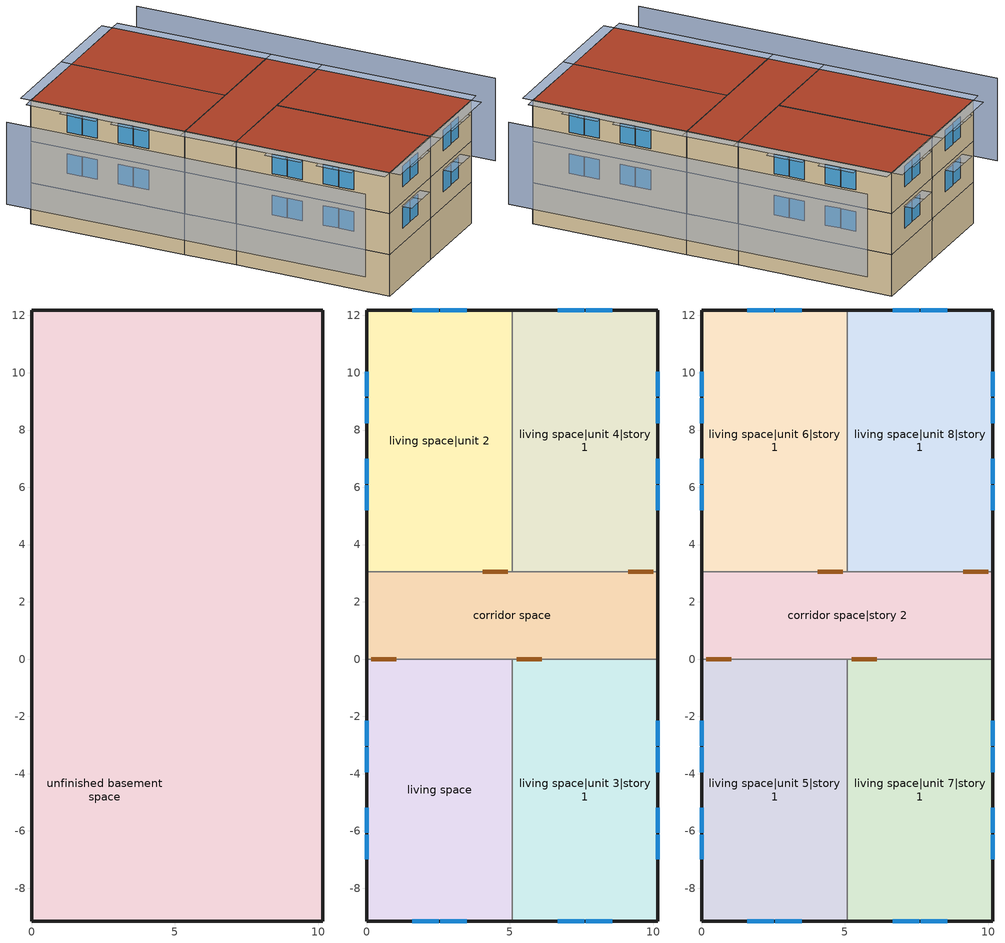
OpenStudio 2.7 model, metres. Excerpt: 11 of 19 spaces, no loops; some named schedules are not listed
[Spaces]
unfinished basement space
 floor foundation (FloorFndGrndUnfinB 1): 0,0 0,3.05 10.16,3.05 10.16,0 z-2.44
 floor foundation (FloorFndGrndUnfinB 2): 0,-9.14 0,0 5.08,0 5.08,-9.14 z-2.44
 floor foundation (FloorFndGrndUnfinB 3): 0,3.05 0,12.19 5.08,12.19 5.08,3.05 z-2.44
 floor foundation (FloorFndGrndUnfinB 4): 5.08,-9.14 5.08,0 10.16,0 10.16,-9.14 z-2.44
 floor foundation (FloorFndGrndUnfinB): 5.08,3.05 5.08,12.19 10.16,12.19 10.16,3.05 z-2.44
 wall foundation (WallFndGrndUnfinB 1): 0,3.05 0,0 / 10.16,0 10.16,3.05 z-2.44:0
 wall foundation (WallFndGrndUnfinB 2): 0,0 0,-9.14 5.08,-9.14 z-2.44:0
 wall foundation (WallFndGrndUnfinB 3): 5.08,12.19 0,12.19 0,3.05 z-2.44:0
 wall foundation (WallFndGrndUnfinB 4): 5.08,-9.14 10.16,-9.14 10.16,0 z-2.44:0
 wall foundation (WallFndGrndUnfinB): 10.16,3.05 10.16,12.19 5.08,12.19 z-2.44:0
 ceiling adiabatic (RoofUnfinUninsExt): 10.16,0 10.16,3.05 0,3.05 0,0 z0
living space
 floor to unfinished basement space (FloorUnfinBInsFin Reversed): 0,-9.14 0,0 5.08,0 5.08,-9.14 z0
 wall outside (WallExtInsFin): 0,0 0,-9.14 5.08,-9.14 z0:2.44
 wall adiabatic (WallIntFinUninsFin): 5.08,0 0,0 z0:2.44
 wall to living space|unit 3|story 1 (WallIntFinUninsFin Reversed): 5.08,-9.14 5.08,0 z0:2.44
 window (WindowConstruction): 1.6,-9.14 2.51,-9.14 / 2.57,-9.14 3.48,-9.14 z0.91:2.13; 0,-2.15 0,-3.02 / 0,-3.08 0,-3.95 / 0,-5.2 0,-6.07 / 0,-6.13 0,-6.99 z0.98:2.13
living space|unit 2
 floor to unfinished basement space (FloorUnfinBInsFin Reversed): 0,3.05 0,12.19 5.08,12.19 5.08,3.05 z0
 wall outside (WallExtInsFin): 5.08,12.19 0,12.19 0,3.05 z0:2.44
 wall to living space|unit 4|story 1 (WallIntFinUninsFin Reversed): 5.08,3.05 5.08,12.19 z0:2.44
 wall adiabatic (WallIntFinUninsFin): 0,3.05 5.08,3.05 z0:2.44
 window (WindowConstruction): 3.48,12.19 2.57,12.19 / 2.51,12.19 1.6,12.19 z0.91:2.13; 0,10.04 0,9.17 / 0,9.11 0,8.25 / 0,6.99 0,6.13 / 0,6.07 0,5.2 z0.98:2.13
living space|unit 3|story 1
 floor to unfinished basement space (FloorUnfinBInsFin Reversed): 5.08,-9.14 5.08,0 10.16,0 10.16,-9.14 z0
 wall outside (WallExtInsFin): 5.08,-9.14 10.16,-9.14 10.16,0 z0:2.44
 wall adiabatic (WallIntFinUninsFin): 10.16,0 5.08,0 z0:2.44
 window (WindowConstruction): 6.68,-9.14 7.59,-9.14 / 7.65,-9.14 8.56,-9.14 z0.91:2.13; 10.16,-6.99 10.16,-6.13 / 10.16,-6.07 10.16,-5.2 / 10.16,-3.95 10.16,-3.08 / 10.16,-3.02 10.16,-2.15 z0.98:2.13
living space|unit 4|story 1
 floor to unfinished basement space (FloorUnfinBInsFin Reversed): 5.08,3.05 5.08,12.19 10.16,12.19 10.16,3.05 z0
 wall outside (WallExtInsFin): 10.16,3.05 10.16,12.19 5.08,12.19 z0:2.44
 wall adiabatic (WallIntFinUninsFin): 5.08,3.05 10.16,3.05 z0:2.44
 window (WindowConstruction): 8.56,12.19 7.65,12.19 / 7.59,12.19 6.68,12.19 z0.91:2.13; 10.16,5.2 10.16,6.07 / 10.16,6.13 10.16,6.99 / 10.16,8.25 10.16,9.11 / 10.16,9.17 10.16,10.04 z0.98:2.13
corridor space
 floor adiabatic (FloorUnfinUninsUnfin): 0,0 0,3.05 10.16,3.05 10.16,0 z0
 wall outside (WallExtUninsUnfin): 0,3.05 0,0 / 10.16,0 10.16,3.05 z0:2.44
 wall adiabatic (WallIntUnfinUninsUnfin): 0,0 5.08,0 10.16,0 / 10.16,3.05 5.08,3.05 0,3.05 z0:2.44
 door inside (UninsDoor): 0.15,0 1.02,0 / 4.93,3.05 4.06,3.05 / 10.01,3.05 9.14,3.05 / 5.23,0 6.1,0 z0:2.13
 ceiling adiabatic (RoofUnfinUninsExt): 10.16,0 10.16,3.05 0,3.05 0,0 z2.44
living space|unit 5|story 1
 floor to living space (FloorFinUninsFin): 0,-9.14 0,0 5.08,0 5.08,-9.14 z2.44
 wall outside (WallExtInsFin): 0,0 0,-9.14 5.08,-9.14 z2.44:4.88
 wall to living space|unit 7|story 1 (WallIntFinUninsFin): 5.08,-9.14 5.08,0 z2.44:4.88
 wall adiabatic (WallIntFinUninsFin): 5.08,0 0,0 z2.44:4.88
 window (WindowConstruction): 1.6,-9.14 2.51,-9.14 / 2.57,-9.14 3.48,-9.14 z3.35:4.57; 0,-2.15 0,-3.02 / 0,-3.08 0,-3.95 / 0,-5.2 0,-6.07 / 0,-6.13 0,-6.99 z3.42:4.57
 roof outside (RoofFinInsExt): 5.08,-9.14 5.08,0 0,0 0,-9.14 z4.88
living space|unit 6|story 1
 floor to living space|unit 2 (FloorFinUninsFin): 0,3.05 0,12.19 5.08,12.19 5.08,3.05 z2.44
 wall outside (WallExtInsFin): 5.08,12.19 0,12.19 0,3.05 z2.44:4.88
 wall to living space|unit 8|story 1 (WallIntFinUninsFin): 5.08,3.05 5.08,12.19 z2.44:4.88
 wall adiabatic (WallIntFinUninsFin): 0,3.05 5.08,3.05 z2.44:4.88
 window (WindowConstruction): 3.48,12.19 2.57,12.19 / 2.51,12.19 1.6,12.19 z3.35:4.57; 0,10.04 0,9.17 / 0,9.11 0,8.25 / 0,6.99 0,6.13 / 0,6.07 0,5.2 z3.42:4.57
 roof outside (RoofFinInsExt): 5.08,3.05 5.08,12.19 0,12.19 0,3.05 z4.88
living space|unit 7|story 1
 floor to living space|unit 3|story 1 (FloorFinUninsFin): 5.08,-9.14 5.08,0 10.16,0 10.16,-9.14 z2.44
 wall outside (WallExtInsFin): 5.08,-9.14 10.16,-9.14 10.16,0 z2.44:4.88
 wall adiabatic (WallIntFinUninsFin): 10.16,0 5.08,0 z2.44:4.88
 window (WindowConstruction): 6.68,-9.14 7.59,-9.14 / 7.65,-9.14 8.56,-9.14 z3.35:4.57; 10.16,-6.99 10.16,-6.13 / 10.16,-6.07 10.16,-5.2 / 10.16,-3.95 10.16,-3.08 / 10.16,-3.02 10.16,-2.15 z3.42:4.57
 roof outside (RoofFinInsExt): 10.16,-9.14 10.16,0 5.08,0 5.08,-9.14 z4.88
living space|unit 8|story 1
 floor to living space|unit 4|story 1 (FloorFinUninsFin): 5.08,3.05 5.08,12.19 10.16,12.19 10.16,3.05 z2.44
 wall outside (WallExtInsFin): 10.16,3.05 10.16,12.19 5.08,12.19 z2.44:4.88
 wall adiabatic (WallIntFinUninsFin): 5.08,3.05 10.16,3.05 z2.44:4.88
 window (WindowConstruction): 8.56,12.19 7.65,12.19 / 7.59,12.19 6.68,12.19 z3.35:4.57; 10.16,5.2 10.16,6.07 / 10.16,6.13 10.16,6.99 / 10.16,8.25 10.16,9.11 / 10.16,9.17 10.16,10.04 z3.42:4.57
 roof outside (RoofFinInsExt): 10.16,3.05 10.16,12.19 5.08,12.19 5.08,3.05 z4.88
corridor space|story 2
 floor adiabatic (FloorUnfinUninsUnfin): 0,0 0,3.05 10.16,3.05 10.16,0 z2.44
 wall outside (WallExtUninsUnfin): 0,3.05 0,0 / 10.16,0 10.16,3.05 z2.44:4.88
 wall adiabatic (WallIntUnfinUninsUnfin): 10.16,3.05 5.08,3.05 0,3.05 / 0,0 5.08,0 10.16,0 z2.44:4.88
 door inside (UninsDoor): 5.23,0 6.1,0 / 10.01,3.05 9.14,3.05 / 0.15,0 1.02,0 / 4.93,3.05 4.06,3.05 z2.44:4.57
 roof outside (RoofUnfinUninsExt): 10.16,0 10.16,3.05 0,3.05 0,0 z4.88
shading: -3.05,12.19 -3.05,-9.14 / 13.21,-9.14 13.21,12.19 z0:4.88; 5.08,12.8 0,12.8 0,12.19 5.08,12.19 z4.88; -0.61,12.19 -0.61,3.05 0,3.05 0,12.19 z4.88; 0,-9.75 5.08,-9.75 5.08,-9.14 0,-9.14 z4.88; -0.61,0 -0.61,-9.14 0,-9.14 0,0 z4.88; 5.08,-9.75 10.16,-9.75 10.16,-9.14 5.08,-9.14 z4.88; 10.77,-9.14 10.77,0 10.16,0 10.16,-9.14 z4.88; 10.77,3.05 10.77,12.19 10.16,12.19 10.16,3.05 z4.88; 10.16,12.8 5.08,12.8 5.08,12.19 10.16,12.19 z4.88; 10.77,0 10.77,3.05 10.16,3.05 10.16,0 z4.88; -0.61,3.05 -0.61,0 0,0 0,3.05 z4.88; 10.16,-2.93 10.16,-4.1 10.77,-4.1 10.77,-2.93 z4.72; 10.16,9.27 10.16,8.09 10.77,8.09 10.77,9.27 z4.72; 10.16,10.19 10.16,9.02 10.77,9.02 10.77,10.19 z2.29; 0,-4.1 0,-2.93 -0.61,-2.93 -0.61,-4.1 z2.29; 0,5.97 0,7.15 -0.61,7.15 -0.61,5.97 z2.29; 0,-6.22 0,-5.05 -0.61,-5.05 -0.61,-6.22 z2.29; 2.66,-9.14 1.44,-9.14 1.44,-9.75 2.66,-9.75 z2.29; 3.64,-9.14 2.42,-9.14 2.42,-9.75 3.64,-9.75 z2.29; 0,9.02 0,10.19 -0.61,10.19 -0.61,9.02 z2.29; 7.74,-9.14 6.52,-9.14 6.52,-9.75 7.74,-9.75 z4.72; 8.72,-9.14 7.5,-9.14 7.5,-9.75 8.72,-9.75 z4.72; 0,5.05 0,6.22 -0.61,6.22 -0.61,5.05 z2.29; 2.66,-9.14 1.44,-9.14 1.44,-9.75 2.66,-9.75 z4.72; 3.64,-9.14 2.42,-9.14 2.42,-9.75 3.64,-9.75 z4.72; 7.74,-9.14 6.52,-9.14 6.52,-9.75 7.74,-9.75 z2.29; 10.16,-5.97 10.16,-7.15 10.77,-7.15 10.77,-5.97 z2.29; 8.72,-9.14 7.5,-9.14 7.5,-9.75 8.72,-9.75 z2.29; 7.5,12.19 8.72,12.19 8.72,12.8 7.5,12.8 z4.72; 6.52,12.19 7.74,12.19 7.74,12.8 6.52,12.8 z4.72; 2.42,12.19 3.64,12.19 3.64,12.8 2.42,12.8 z2.29; 10.16,10.19 10.16,9.02 10.77,9.02 10.77,10.19 z4.72; 0,-7.15 0,-5.97 -0.61,-5.97 -0.61,-7.15 z4.72; 1.44,12.19 2.66,12.19 2.66,12.8 1.44,12.8 z2.29; 10.16,6.22 10.16,5.05 10.77,5.05 10.77,6.22 z2.29; 0,-6.22 0,-5.05 -0.61,-5.05 -0.61,-6.22 z4.72; 0,-7.15 0,-5.97 -0.61,-5.97 -0.61,-7.15 z2.29; 7.5,12.19 8.72,12.19 8.72,12.8 7.5,12.8 z2.29; 10.16,-5.05 10.16,-6.22 10.77,-6.22 10.77,-5.05 z4.72; 6.52,12.19 7.74,12.19 7.74,12.8 6.52,12.8 z2.29; 2.42,12.19 3.64,12.19 3.64,12.8 2.42,12.8 z4.72; 1.44,12.19 2.66,12.19 2.66,12.8 1.44,12.8 z4.72; 10.16,-2 10.16,-3.17 10.77,-3.17 10.77,-2 z2.29; 0,-3.17 0,-2 -0.61,-2 -0.61,-3.17 z2.29; 10.16,7.15 10.16,5.97 10.77,5.97 10.77,7.15 z2.29; 0,8.09 0,9.27 -0.61,9.27 -0.61,8.09 z2.29; 0,9.02 0,10.19 -0.61,10.19 -0.61,9.02 z4.72; 0,-3.17 0,-2 -0.61,-2 -0.61,-3.17 z4.72; 0,-4.1 0,-2.93 -0.61,-2.93 -0.61,-4.1 z4.72; 0,8.09 0,9.27 -0.61,9.27 -0.61,8.09 z4.72; 0,5.97 0,7.15 -0.61,7.15 -0.61,5.97 z4.72; 0,5.05 0,6.22 -0.61,6.22 -0.61,5.05 z4.72; 10.16,6.22 10.16,5.05 10.77,5.05 10.77,6.22 z4.72; 10.16,7.15 10.16,5.97 10.77,5.97 10.77,7.15 z4.72; 10.16,-5.97 10.16,-7.15 10.77,-7.15 10.77,-5.97 z4.72; 10.16,-2 10.16,-3.17 10.77,-3.17 10.77,-2 z4.72; 10.16,-5.05 10.16,-6.22 10.77,-6.22 10.77,-5.05 z2.29; 10.16,-2.93 10.16,-4.1 10.77,-4.1 10.77,-2.93 z2.29; 10.16,9.27 10.16,8.09 10.77,8.09 10.77,9.27 z2.29
[Site]
Denver Intl Ap_CO_USA: Latitude {deg}=39.83; Longitude {deg}=-104.65; Time Zone {hr}=-7; Elevation {m}=1650; Terrain=Suburbs
[ClimateZones]
Climate Zone Institution Name 2=Building America; Climate Zone Document Year 2=0; Climate Zone Value 2=Cold
[Site:WaterMainsTemperature]
Calculation Method=Correlation; Annual Average Outdoor Air Temperature {C}=10.8753; Maximum Difference In Monthly Average Outdoor Air Temperatures {deltaC}=23.1524
[Site:GroundTemperature:Deep]
10.8753, 10.8753, 10.8753, 10.8753, 10.8753, 10.8753, 10.8753, 10.8753, 10.8753, 10.8753, 10.8753, 10.8753
[Building]
Building 1: North Axis {deg}=270; Standards Number of Stories=3; Standards Number of Above Ground Stories=2; Standards Building Type=multifamily; Standards Number of Living Units=8
[SizingPeriod:DesignDay] Barometric Pressure {Pa}=83011.8; Wind Direction {deg}=0; Sky Clearness=0; Snow Indicator=0; Day of Month=21; Daylight Saving Time Indicator=0; Humidity Indicating Type=Wetbulb; Dry-Bulb Temperature Range Modifier Type=DefaultMultipliers; Solar Model Indicator=ASHRAEClearSky
Name | Maximum Dry-Bulb Temperature {C} | Daily Dry-Bulb Temperature Range {deltaC} | Humidity Indicating Conditions at Maximum Dry-Bulb | Wind Speed {m/s} | Month | Day Type
Ann Htg 99% Condns DB | -14 | 0 | -14 | 12 | 1 | WinterDesignDay
Ann Clg 1% Condns DB=>MWB | 33.2 | 15.2 | 15.6 | 4.2 | 7 | SummerDesignDay
[Material] Roughness=Rough
Name | Thickness {m} | Conductivity {W/m-K} | Density {kg/m3} | Specific Heat {J/kg-K} | Thermal Absorptance | Solar Absorptance | Visible Absorptance
Asphalt Shingles, Medium | 0.009525 | 0.162714 | 1121.4 | 1465.45 | 0.91 | 0.85 | 0.85
RoofSheathing | 0.01905 | 0.115458 | 512.64 | 1214.23
RoofIns | 0.23495 | 0.0475499 | 78.34581 | 1123.46
Drywall 0.5 in. | 0.0127 | 0.160291 | 801 | 837.4 | 0.9 | 0.5 | 0.1
RoofStudAndAirRoof | 0.23495 | 9.59352 | 37.0049 | 1207.88
Vinyl, Light | 0.009525 | 0.089435 | 177.822 | 1046.75 | 0.9 | 0.3 | 0.3
WallSheathing | 0.0127 | 0.115458 | 512.64 | 1214.23
WallStudAndCavity | 0.0889 | 0.054245 | 162.403 | 1178.92
WallStudAndCavity 1 | 0.0889 | 0.393744 | 83.0341 | 1211.67
WallStudAndCavity 2 | 0.0889 | 0.396154 | 83.0341 | 1211.67
WallStudAndCavity 3 | 0.0889 | 0.403258 | 83.0341 | 1211.67
res furniture material living space | 0.1524 | 0.115458 | 640.8 | 1214.23 | 0.9 | 0.6 | 0.1
FoundationExtVertIns; FoundationExtVertIns 1; FoundationExtVertIns 2; FoundationExtVertIns 3; FoundationExtVertIns 4 | 0.051816 | 0.029427 | 32.04 | 1214.23
Concrete 8.0 in. | 0.2032 | 1.31141 | 2242.8 | 837.4 | 0.9
Concrete 4.0 in. | 0.1016 | 1.31141 | 2242.8 | 837.4 | 0.9
FloorIns | 0.23495 | 2.59817 | 67.691 | 1210.98
Wood Floor | 0.015875 | 0.115458 | 544.68 | 1214.23
Floor Covering | 0.0127 | 0.0433444 | 54.468 | 1339.84 | 0.9 | 0.9
FloorFinStudAndAirFloor | 0.1397 | 0.557395 | 67.691 | 1210.98
FloorFinStudAndAirFloor 1 | 0.1397 | 0.606274 | 67.691 | 1210.98
DoorMaterial | 0.04445 | 0.0612267 | 512.64 | 1214.23
[Construction]
RoofFinInsExt: Asphalt Shingles, Medium, RoofSheathing, RoofIns, Drywall 0.5 in.
RoofUnfinUninsExt: Asphalt Shingles, Medium, RoofSheathing, RoofStudAndAirRoof
WallExtInsFin: Vinyl, Light, WallSheathing, WallStudAndCavity, Drywall 0.5 in.
WallExtUninsUnfin: Vinyl, Light, WallSheathing, WallStudAndCavity 1
WallIntFinUninsFin: Vinyl, Light, WallStudAndCavity 2, Drywall 0.5 in.
WallIntFinUninsFin Reversed: Drywall 0.5 in., WallStudAndCavity 2, Vinyl, Light
WallIntUnfinUninsUnfin: Vinyl, Light, WallStudAndCavity 3
res furniture construction living space; res furniture construction living space|unit 8|story 1; res furniture construction living space|unit 2; res furniture construction living space|unit 7|story 1; res furniture construction living space|unit 5|story 1; res furniture construction living space|unit 3|story 1; res furniture construction living space|unit 4|story 1; res furniture construction living space|unit 6|story 1; res furniture construction unfinished basement space: res furniture material living space
WallFndGrndUnfinB; WallFndGrndUnfinB 1; WallFndGrndUnfinB 2; WallFndGrndUnfinB 3; WallFndGrndUnfinB 4: Concrete 8.0 in.
FloorFndGrndUnfinB; FloorFndGrndUnfinB 1; FloorFndGrndUnfinB 2; FloorFndGrndUnfinB 3; FloorFndGrndUnfinB 4: Concrete 4.0 in.
FloorUnfinBInsFin Reversed: Floor Covering, Wood Floor, RoofSheathing, FloorIns
FloorFinUninsFin: Drywall 0.5 in., FloorFinStudAndAirFloor, RoofSheathing, Wood Floor, Floor Covering
FloorUnfinUninsUnfin: FloorFinStudAndAirFloor 1, RoofSheathing
WindowConstruction: WindowMaterial
UninsDoor: DoorMaterial
[WindowMaterial:Shade]
CoolingShade: Solar Transmittance=0.999; Solar Reflectance=0.00099; Visible Transmittance=0.999; Visible Reflectance=0.00099; Thermal Hemispherical Emissivity=1e-005; Thermal Transmittance=0.999; Thickness {m}=0.0001; Conductivity {W/m-K}=10000; Shade to Glass Distance {m}=0.001; Top Opening Multiplier=0; Bottom Opening Multiplier=0; Left-Side Opening Multiplier=0; Right-Side Opening Multiplier=0; Airflow Permeability=0
[WindowMaterial:SimpleGlazingSystem]
WindowMaterial: U-Factor {W/m2-K}=2.10086; Solar Heat Gain Coefficient=0.21
[ThermalZone] Use Ideal Air Loads=No
Name | Thermostat | Volume {m3}
living zone | living zone temperature setpoint
living zone|unit 2 | living zone|unit 2 temperature setpoint
living zone|unit 3 | living zone|unit 3 temperature setpoint
living zone|unit 4 | living zone|unit 4 temperature setpoint
living zone|unit 5 | living zone|unit 5 temperature setpoint
living zone|unit 6 | living zone|unit 6 temperature setpoint
living zone|unit 7 | living zone|unit 7 temperature setpoint
living zone|unit 8 | living zone|unit 8 temperature setpoint
corridor zone; unfinished basement zone
res ds res ashp clg asys ret air zone; res ds res ashp htg asys ret air zone; res ds res ashp_unit 2 htg asys ret air zone; res ds res ashp_unit 2 clg asys ret air zone; res ds res ashp_unit 4 htg asys ret air zone; res ds res ashp_unit 4 clg asys ret air zone; res ds res ashp_unit 3 htg asys ret air zone; res ds res ashp_unit 3 clg asys ret air zone |  | 0.25
[Space]
Name | Space Type | Thermal Zone | Building Unit
living space | Space Type 1 | living zone | unit 1
living space|unit 2 | Space Type 1 | living zone|unit 2 | unit 2
living space|unit 3|story 1 | Space Type 1 | living zone|unit 3 | unit 3
living space|unit 4|story 1 | Space Type 1 | living zone|unit 4 | unit 4
living space|unit 5|story 1 | Space Type 1 | living zone|unit 5 | unit 5
living space|unit 6|story 1 | Space Type 1 | living zone|unit 6 | unit 6
living space|unit 7|story 1 | Space Type 1 | living zone|unit 7 | unit 7
living space|unit 8|story 1 | Space Type 1 | living zone|unit 8 | unit 8
corridor space; corridor space|story 2 | Space Type 2 | corridor zone
unfinished basement space | Space Type 3 | unfinished basement zone
res ds res ashp clg asys ret air space |  | res ds res ashp clg asys ret air zone
res ds res ashp htg asys ret air space |  | res ds res ashp htg asys ret air zone
res ds res ashp_unit 2 htg asys ret air space |  | res ds res ashp_unit 2 htg asys ret air zone
res ds res ashp_unit 2 clg asys ret air space |  | res ds res ashp_unit 2 clg asys ret air zone
res ds res ashp_unit 4 htg asys ret air space |  | res ds res ashp_unit 4 htg asys ret air zone
res ds res ashp_unit 4 clg asys ret air space |  | res ds res ashp_unit 4 clg asys ret air zone
res ds res ashp_unit 3 htg asys ret air space |  | res ds res ashp_unit 3 htg asys ret air zone
res ds res ashp_unit 3 clg asys ret air space |  | res ds res ashp_unit 3 clg asys ret air zone
[SpaceType]
Name | Standards Space Type
Space Type 1 | living
Space Type 2 | corridor
Space Type 3 | unfinished basement
[BuildingUnit] Building Unit Type=Residential
unit 1; unit 2; unit 3; unit 4; unit 5; unit 6; unit 7; unit 8
[People:Definition] Number of People Calculation Method=People; Number of People {people}=3.39; Fraction Radiant=0.319734; Sensible Heat Fraction=0.573; Carbon Dioxide Generation Rate {m3/s-W}=0; Enable ASHRAE 55 Comfort Warnings=No; Mean Radiant Temperature Calculation Type=ZoneAveraged
res occupants|unit 7|living space|unit 7|story 1; res occupants|living space; res occupants|unit 2|living space|unit 2; res occupants|unit 4|living space|unit 4|story 1; res occupants|unit 3|living space|unit 3|story 1; res occupants|unit 8|living space|unit 8|story 1; res occupants|unit 5|living space|unit 5|story 1; res occupants|unit 6|living space|unit 6|story 1
[People] Number of People Schedule=res occupants schedule; Activity Level Schedule=Schedule Ruleset 1; Multiplier=1
Name | People Definition | Space or SpaceType
res occupants|unit 7|living space|unit 7|story 1 | res occupants|unit 7|living space|unit 7|story 1 | living space|unit 7|story 1
res occupants|living space | res occupants|living space | living space
res occupants|unit 2|living space|unit 2 | res occupants|unit 2|living space|unit 2 | living space|unit 2
res occupants|unit 4|living space|unit 4|story 1 | res occupants|unit 4|living space|unit 4|story 1 | living space|unit 4|story 1
res occupants|unit 3|living space|unit 3|story 1 | res occupants|unit 3|living space|unit 3|story 1 | living space|unit 3|story 1
res occupants|unit 8|living space|unit 8|story 1 | res occupants|unit 8|living space|unit 8|story 1 | living space|unit 8|story 1
res occupants|unit 5|living space|unit 5|story 1 | res occupants|unit 5|living space|unit 5|story 1 | living space|unit 5|story 1
res occupants|unit 6|living space|unit 6|story 1 | res occupants|unit 6|living space|unit 6|story 1 | living space|unit 6|story 1
[InternalMass:Definition] Design Level Calculation Method=SurfaceArea
Name | Construction | Surface Area {m2}
res furniture mass living space | res furniture construction living space | 18.5806
res furniture mass living space|unit 8|story 1 | res furniture construction living space|unit 8|story 1 | 18.5806
res furniture mass living space|unit 2 | res furniture construction living space|unit 2 | 18.5806
res furniture mass living space|unit 7|story 1 | res furniture construction living space|unit 7|story 1 | 18.5806
res furniture mass living space|unit 5|story 1 | res furniture construction living space|unit 5|story 1 | 18.5806
res furniture mass living space|unit 3|story 1 | res furniture construction living space|unit 3|story 1 | 18.5806
res furniture mass living space|unit 4|story 1 | res furniture construction living space|unit 4|story 1 | 18.5806
res furniture mass living space|unit 6|story 1 | res furniture construction living space|unit 6|story 1 | 18.5806
res furniture mass unfinished basement space | res furniture construction unfinished basement space | 86.7095
[InternalMass] Multiplier=1
Name | Internal Mass Definition | Space or SpaceType
res furniture mass living space | res furniture mass living space | living space
res furniture mass living space|unit 8|story 1 | res furniture mass living space|unit 8|story 1 | living space|unit 8|story 1
res furniture mass living space|unit 2 | res furniture mass living space|unit 2 | living space|unit 2
res furniture mass living space|unit 7|story 1 | res furniture mass living space|unit 7|story 1 | living space|unit 7|story 1
res furniture mass living space|unit 5|story 1 | res furniture mass living space|unit 5|story 1 | living space|unit 5|story 1
res furniture mass living space|unit 3|story 1 | res furniture mass living space|unit 3|story 1 | living space|unit 3|story 1
res furniture mass living space|unit 4|story 1 | res furniture mass living space|unit 4|story 1 | living space|unit 4|story 1
res furniture mass living space|unit 6|story 1 | res furniture mass living space|unit 6|story 1 | living space|unit 6|story 1
res furniture mass unfinished basement space | res furniture mass unfinished basement space | unfinished basement space
[Foundation:Kiva] Exterior Vertical Insulation Depth {m}=2.4384; Wall Height Above Grade {m}=0.2032; Wall Depth Below Slab {m}=0.2032
Name | Exterior Vertical Insulation Material
Foundation Kiva 1 | FoundationExtVertIns
Foundation Kiva 2 | FoundationExtVertIns 1
Foundation Kiva 3 | FoundationExtVertIns 2
Foundation Kiva 4 | FoundationExtVertIns 3
Foundation Kiva 5 | FoundationExtVertIns 4
[Foundation:Kiva:Settings]
Soil Conductivity {W/m-K}=1.731; Soil Density {kg/m3}=1842.3; Soil Specific Heat {J/kg-K}=418.7; Ground Solar Absorptivity=0.9; Ground Thermal Absorptivity=0.9; Ground Surface Roughness {m}=0.03; Far-Field Width {m}=40; Deep-Ground Boundary Condition=ZeroFlux; Deep-Ground Depth {m}=40; Minimum Cell Dimension {m}=0.02; Maximum Cell Growth Coefficient=1.5; Simulation Timestep=Hourly
[SurfaceProperty:ExposedFoundationPerimeter] Exposed Perimeter Calculation Method=TotalExposedPerimeter
Name | Total Exposed Perimeter {m}
Surface 87; Surface 67; Surface 73; Surface 83 | 14.224
Surface 61 | 6.096
[ShadingControl]
WindowShadingControl: Shading Type=InteriorShade; Shading Device Material=CoolingShade; Shading Control Type=OnIfScheduleAllows; Schedule=Window shading schedule; Shading Control Is Scheduled=Yes
[OtherEquipment:Definition] Design Level Calculation Method=EquipmentLevel; Design Level {W}=0
Name | Fraction Latent | Fraction Radiant | Fraction Lost
res wh_7 sens; res wh_1 sens; res wh_2 sens; res wh_4 sens; res wh_3 sens; res wh_8 sens; res wh_5 sens; res wh_6 sens | 0 | 0 | 0
res wh_7 lat; res wh_1 lat; res wh_2 lat; res wh_4 lat; res wh_3 lat; res wh_8 lat; res wh_5 lat; res wh_6 lat | 1 | 0 | 0
res ds res ashp clg asys SupSLkToLvEq; res ds res ashp clg asys SupLatLkToLvEq; res ds res ashp clg asys SupDCnToLvEq; res ds res ashp clg asys SupDCnToAhEq; res ds res ashp clg asys RetDCnToPlEq; res ds res ashp clg asys RetDCnToAhEquip; res ds res ashp clg asys SupSLkToAhEq; res ds res ashp clg asys SupLatLkToAhEq; res ds res ashp clg asys RetSLkEq; res ds res ashp clg asys RetLatLkEq; res ds res ashp htg asys SupSLkToLvEq; res ds res ashp htg asys SupLatLkToLvEq; res ds res ashp htg asys SupDCnToLvEq; res ds res ashp htg asys SupDCnToAhEq; res ds res ashp htg asys RetDCnToPlEq; res ds res ashp htg asys RetDCnToAhEquip; res ds res ashp htg asys SupSLkToAhEq; res ds res ashp htg asys SupLatLkToAhEq; res ds res ashp htg asys RetSLkEq; res ds res ashp htg asys RetLatLkEq; res ds res ashp_unit 2 htg asys SupSLkToLvEq; res ds res ashp_unit 2 htg asys SupLatLkToLvEq; res ds res ashp_unit 2 htg asys SupDCnToLvEq; res ds res ashp_unit 2 htg asys SupDCnToAhEq; res ds res ashp_unit 2 htg asys RetDCnToPlEq; res ds res ashp_unit 2 htg asys RetDCnToAhEquip; res ds res ashp_unit 2 htg asys SupSLkToAhEq; res ds res ashp_unit 2 htg asys SupLatLkToAhEq; res ds res ashp_unit 2 htg asys RetSLkEq; res ds res ashp_unit 2 htg asys RetLatLkEq; res ds res ashp_unit 2 clg asys SupSLkToLvEq; res ds res ashp_unit 2 clg asys SupLatLkToLvEq; res ds res ashp_unit 2 clg asys SupDCnToLvEq; res ds res ashp_unit 2 clg asys SupDCnToAhEq; res ds res ashp_unit 2 clg asys RetDCnToPlEq; res ds res ashp_unit 2 clg asys RetDCnToAhEquip; res ds res ashp_unit 2 clg asys SupSLkToAhEq; res ds res ashp_unit 2 clg asys SupLatLkToAhEq; res ds res ashp_unit 2 clg asys RetSLkEq; res ds res ashp_unit 2 clg asys RetLatLkEq; res ds res ashp_unit 4 htg asys SupSLkToLvEq; res ds res ashp_unit 4 htg asys SupLatLkToLvEq; res ds res ashp_unit 4 htg asys SupDCnToLvEq; res ds res ashp_unit 4 htg asys SupDCnToAhEq; res ds res ashp_unit 4 htg asys RetDCnToPlEq; res ds res ashp_unit 4 htg asys RetDCnToAhEquip; res ds res ashp_unit 4 htg asys SupSLkToAhEq; res ds res ashp_unit 4 htg asys SupLatLkToAhEq; res ds res ashp_unit 4 htg asys RetSLkEq; res ds res ashp_unit 4 htg asys RetLatLkEq; res ds res ashp_unit 4 clg asys SupSLkToLvEq; res ds res ashp_unit 4 clg asys SupLatLkToLvEq; res ds res ashp_unit 4 clg asys SupDCnToLvEq; res ds res ashp_unit 4 clg asys SupDCnToAhEq; res ds res ashp_unit 4 clg asys RetDCnToPlEq; res ds res ashp_unit 4 clg asys RetDCnToAhEquip; res ds res ashp_unit 4 clg asys SupSLkToAhEq; res ds res ashp_unit 4 clg asys SupLatLkToAhEq; res ds res ashp_unit 4 clg asys RetSLkEq; res ds res ashp_unit 4 clg asys RetLatLkEq; res ds res ashp_unit 3 htg asys SupSLkToLvEq; res ds res ashp_unit 3 htg asys SupLatLkToLvEq; res ds res ashp_unit 3 htg asys SupDCnToLvEq; res ds res ashp_unit 3 htg asys SupDCnToAhEq; res ds res ashp_unit 3 htg asys RetDCnToPlEq; res ds res ashp_unit 3 htg asys RetDCnToAhEquip; res ds res ashp_unit 3 htg asys SupSLkToAhEq; res ds res ashp_unit 3 htg asys SupLatLkToAhEq; res ds res ashp_unit 3 htg asys RetSLkEq; res ds res ashp_unit 3 htg asys RetLatLkEq; res ds res ashp_unit 3 clg asys SupSLkToLvEq; res ds res ashp_unit 3 clg asys SupLatLkToLvEq; res ds res ashp_unit 3 clg asys SupDCnToLvEq; res ds res ashp_unit 3 clg asys SupDCnToAhEq; res ds res ashp_unit 3 clg asys RetDCnToPlEq; res ds res ashp_unit 3 clg asys RetDCnToAhEquip; res ds res ashp_unit 3 clg asys SupSLkToAhEq; res ds res ashp_unit 3 clg asys SupLatLkToAhEq; res ds res ashp_unit 3 clg asys RetSLkEq; res ds res ashp_unit 3 clg asys RetLatLkEq
[OtherEquipment] Schedule=Always On Discrete
Name | Other Equipment Definition | Space or SpaceType | Fuel Type
res wh_7 sens | res wh_7 sens | living space|unit 7|story 1
res wh_7 lat | res wh_7 lat | living space|unit 7|story 1
res wh_1 sens | res wh_1 sens | unfinished basement space
res wh_1 lat | res wh_1 lat | unfinished basement space
res wh_2 sens | res wh_2 sens | unfinished basement space
res wh_2 lat | res wh_2 lat | unfinished basement space
res wh_4 sens | res wh_4 sens | unfinished basement space
res wh_4 lat | res wh_4 lat | unfinished basement space
res wh_3 sens | res wh_3 sens | unfinished basement space
res wh_3 lat | res wh_3 lat | unfinished basement space
res wh_8 sens | res wh_8 sens | living space|unit 8|story 1
res wh_8 lat | res wh_8 lat | living space|unit 8|story 1
res wh_5 sens | res wh_5 sens | living space|unit 5|story 1
res wh_5 lat | res wh_5 lat | living space|unit 5|story 1
res wh_6 sens | res wh_6 sens | living space|unit 6|story 1
res wh_6 lat | res wh_6 lat | living space|unit 6|story 1
res ds res ashp clg asys SupSLkToLvEq | res ds res ashp clg asys SupSLkToLvEq | living space | None
res ds res ashp clg asys SupLatLkToLvEq | res ds res ashp clg asys SupLatLkToLvEq | living space | None
res ds res ashp clg asys SupDCnToLvEq | res ds res ashp clg asys SupDCnToLvEq | living space | None
res ds res ashp clg asys SupDCnToAhEq | res ds res ashp clg asys SupDCnToAhEq | unfinished basement space | None
res ds res ashp clg asys RetDCnToPlEq | res ds res ashp clg asys RetDCnToPlEq | res ds res ashp clg asys ret air space | None
res ds res ashp clg asys RetDCnToAhEquip | res ds res ashp clg asys RetDCnToAhEquip | unfinished basement space | None
res ds res ashp clg asys SupSLkToAhEq | res ds res ashp clg asys SupSLkToAhEq | unfinished basement space | None
res ds res ashp clg asys SupLatLkToAhEq | res ds res ashp clg asys SupLatLkToAhEq | unfinished basement space | None
res ds res ashp clg asys RetSLkEq | res ds res ashp clg asys RetSLkEq | res ds res ashp clg asys ret air space | None
res ds res ashp clg asys RetLatLkEq | res ds res ashp clg asys RetLatLkEq | res ds res ashp clg asys ret air space | None
res ds res ashp htg asys SupSLkToLvEq | res ds res ashp htg asys SupSLkToLvEq | living space | None
res ds res ashp htg asys SupLatLkToLvEq | res ds res ashp htg asys SupLatLkToLvEq | living space | None
res ds res ashp htg asys SupDCnToLvEq | res ds res ashp htg asys SupDCnToLvEq | living space | None
res ds res ashp htg asys SupDCnToAhEq | res ds res ashp htg asys SupDCnToAhEq | unfinished basement space | None
res ds res ashp htg asys RetDCnToPlEq | res ds res ashp htg asys RetDCnToPlEq | res ds res ashp htg asys ret air space | None
res ds res ashp htg asys RetDCnToAhEquip | res ds res ashp htg asys RetDCnToAhEquip | unfinished basement space | None
res ds res ashp htg asys SupSLkToAhEq | res ds res ashp htg asys SupSLkToAhEq | unfinished basement space | None
res ds res ashp htg asys SupLatLkToAhEq | res ds res ashp htg asys SupLatLkToAhEq | unfinished basement space | None
res ds res ashp htg asys RetSLkEq | res ds res ashp htg asys RetSLkEq | res ds res ashp htg asys ret air space | None
res ds res ashp htg asys RetLatLkEq | res ds res ashp htg asys RetLatLkEq | res ds res ashp htg asys ret air space | None
res ds res ashp_unit 2 htg asys SupSLkToLvEq | res ds res ashp_unit 2 htg asys SupSLkToLvEq | living space|unit 2 | None
res ds res ashp_unit 2 htg asys SupLatLkToLvEq | res ds res ashp_unit 2 htg asys SupLatLkToLvEq | living space|unit 2 | None
res ds res ashp_unit 2 htg asys SupDCnToLvEq | res ds res ashp_unit 2 htg asys SupDCnToLvEq | living space|unit 2 | None
res ds res ashp_unit 2 htg asys SupDCnToAhEq | res ds res ashp_unit 2 htg asys SupDCnToAhEq | unfinished basement space | None
res ds res ashp_unit 2 htg asys RetDCnToPlEq | res ds res ashp_unit 2 htg asys RetDCnToPlEq | res ds res ashp_unit 2 htg asys ret air space | None
res ds res ashp_unit 2 htg asys RetDCnToAhEquip | res ds res ashp_unit 2 htg asys RetDCnToAhEquip | unfinished basement space | None
res ds res ashp_unit 2 htg asys SupSLkToAhEq | res ds res ashp_unit 2 htg asys SupSLkToAhEq | unfinished basement space | None
res ds res ashp_unit 2 htg asys SupLatLkToAhEq | res ds res ashp_unit 2 htg asys SupLatLkToAhEq | unfinished basement space | None
res ds res ashp_unit 2 htg asys RetSLkEq | res ds res ashp_unit 2 htg asys RetSLkEq | res ds res ashp_unit 2 htg asys ret air space | None
res ds res ashp_unit 2 htg asys RetLatLkEq | res ds res ashp_unit 2 htg asys RetLatLkEq | res ds res ashp_unit 2 htg asys ret air space | None
res ds res ashp_unit 2 clg asys SupSLkToLvEq | res ds res ashp_unit 2 clg asys SupSLkToLvEq | living space|unit 2 | None
res ds res ashp_unit 2 clg asys SupLatLkToLvEq | res ds res ashp_unit 2 clg asys SupLatLkToLvEq | living space|unit 2 | None
res ds res ashp_unit 2 clg asys SupDCnToLvEq | res ds res ashp_unit 2 clg asys SupDCnToLvEq | living space|unit 2 | None
res ds res ashp_unit 2 clg asys SupDCnToAhEq | res ds res ashp_unit 2 clg asys SupDCnToAhEq | unfinished basement space | None
res ds res ashp_unit 2 clg asys RetDCnToPlEq | res ds res ashp_unit 2 clg asys RetDCnToPlEq | res ds res ashp_unit 2 clg asys ret air space | None
res ds res ashp_unit 2 clg asys RetDCnToAhEquip | res ds res ashp_unit 2 clg asys RetDCnToAhEquip | unfinished basement space | None
res ds res ashp_unit 2 clg asys SupSLkToAhEq | res ds res ashp_unit 2 clg asys SupSLkToAhEq | unfinished basement space | None
res ds res ashp_unit 2 clg asys SupLatLkToAhEq | res ds res ashp_unit 2 clg asys SupLatLkToAhEq | unfinished basement space | None
res ds res ashp_unit 2 clg asys RetSLkEq | res ds res ashp_unit 2 clg asys RetSLkEq | res ds res ashp_unit 2 clg asys ret air space | None
res ds res ashp_unit 2 clg asys RetLatLkEq | res ds res ashp_unit 2 clg asys RetLatLkEq | res ds res ashp_unit 2 clg asys ret air space | None
res ds res ashp_unit 4 htg asys SupSLkToLvEq | res ds res ashp_unit 4 htg asys SupSLkToLvEq | living space|unit 4|story 1 | None
res ds res ashp_unit 4 htg asys SupLatLkToLvEq | res ds res ashp_unit 4 htg asys SupLatLkToLvEq | living space|unit 4|story 1 | None
res ds res ashp_unit 4 htg asys SupDCnToLvEq | res ds res ashp_unit 4 htg asys SupDCnToLvEq | living space|unit 4|story 1 | None
res ds res ashp_unit 4 htg asys SupDCnToAhEq | res ds res ashp_unit 4 htg asys SupDCnToAhEq | unfinished basement space | None
res ds res ashp_unit 4 htg asys RetDCnToPlEq | res ds res ashp_unit 4 htg asys RetDCnToPlEq | res ds res ashp_unit 4 htg asys ret air space | None
res ds res ashp_unit 4 htg asys RetDCnToAhEquip | res ds res ashp_unit 4 htg asys RetDCnToAhEquip | unfinished basement space | None
res ds res ashp_unit 4 htg asys SupSLkToAhEq | res ds res ashp_unit 4 htg asys SupSLkToAhEq | unfinished basement space | None
res ds res ashp_unit 4 htg asys SupLatLkToAhEq | res ds res ashp_unit 4 htg asys SupLatLkToAhEq | unfinished basement space | None
res ds res ashp_unit 4 htg asys RetSLkEq | res ds res ashp_unit 4 htg asys RetSLkEq | res ds res ashp_unit 4 htg asys ret air space | None
res ds res ashp_unit 4 htg asys RetLatLkEq | res ds res ashp_unit 4 htg asys RetLatLkEq | res ds res ashp_unit 4 htg asys ret air space | None
res ds res ashp_unit 4 clg asys SupSLkToLvEq | res ds res ashp_unit 4 clg asys SupSLkToLvEq | living space|unit 4|story 1 | None
res ds res ashp_unit 4 clg asys SupLatLkToLvEq | res ds res ashp_unit 4 clg asys SupLatLkToLvEq | living space|unit 4|story 1 | None
res ds res ashp_unit 4 clg asys SupDCnToLvEq | res ds res ashp_unit 4 clg asys SupDCnToLvEq | living space|unit 4|story 1 | None
res ds res ashp_unit 4 clg asys SupDCnToAhEq | res ds res ashp_unit 4 clg asys SupDCnToAhEq | unfinished basement space | None
res ds res ashp_unit 4 clg asys RetDCnToPlEq | res ds res ashp_unit 4 clg asys RetDCnToPlEq | res ds res ashp_unit 4 clg asys ret air space | None
res ds res ashp_unit 4 clg asys RetDCnToAhEquip | res ds res ashp_unit 4 clg asys RetDCnToAhEquip | unfinished basement space | None
res ds res ashp_unit 4 clg asys SupSLkToAhEq | res ds res ashp_unit 4 clg asys SupSLkToAhEq | unfinished basement space | None
res ds res ashp_unit 4 clg asys SupLatLkToAhEq | res ds res ashp_unit 4 clg asys SupLatLkToAhEq | unfinished basement space | None
res ds res ashp_unit 4 clg asys RetSLkEq | res ds res ashp_unit 4 clg asys RetSLkEq | res ds res ashp_unit 4 clg asys ret air space | None
res ds res ashp_unit 4 clg asys RetLatLkEq | res ds res ashp_unit 4 clg asys RetLatLkEq | res ds res ashp_unit 4 clg asys ret air space | None
res ds res ashp_unit 3 htg asys SupSLkToLvEq | res ds res ashp_unit 3 htg asys SupSLkToLvEq | living space|unit 3|story 1 | None
res ds res ashp_unit 3 htg asys SupLatLkToLvEq | res ds res ashp_unit 3 htg asys SupLatLkToLvEq | living space|unit 3|story 1 | None
res ds res ashp_unit 3 htg asys SupDCnToLvEq | res ds res ashp_unit 3 htg asys SupDCnToLvEq | living space|unit 3|story 1 | None
res ds res ashp_unit 3 htg asys SupDCnToAhEq | res ds res ashp_unit 3 htg asys SupDCnToAhEq | unfinished basement space | None
res ds res ashp_unit 3 htg asys RetDCnToPlEq | res ds res ashp_unit 3 htg asys RetDCnToPlEq | res ds res ashp_unit 3 htg asys ret air space | None
res ds res ashp_unit 3 htg asys RetDCnToAhEquip | res ds res ashp_unit 3 htg asys RetDCnToAhEquip | unfinished basement space | None
res ds res ashp_unit 3 htg asys SupSLkToAhEq | res ds res ashp_unit 3 htg asys SupSLkToAhEq | unfinished basement space | None
res ds res ashp_unit 3 htg asys SupLatLkToAhEq | res ds res ashp_unit 3 htg asys SupLatLkToAhEq | unfinished basement space | None
res ds res ashp_unit 3 htg asys RetSLkEq | res ds res ashp_unit 3 htg asys RetSLkEq | res ds res ashp_unit 3 htg asys ret air space | None
res ds res ashp_unit 3 htg asys RetLatLkEq | res ds res ashp_unit 3 htg asys RetLatLkEq | res ds res ashp_unit 3 htg asys ret air space | None
res ds res ashp_unit 3 clg asys SupSLkToLvEq | res ds res ashp_unit 3 clg asys SupSLkToLvEq | living space|unit 3|story 1 | None
res ds res ashp_unit 3 clg asys SupLatLkToLvEq | res ds res ashp_unit 3 clg asys SupLatLkToLvEq | living space|unit 3|story 1 | None
res ds res ashp_unit 3 clg asys SupDCnToLvEq | res ds res ashp_unit 3 clg asys SupDCnToLvEq | living space|unit 3|story 1 | None
res ds res ashp_unit 3 clg asys SupDCnToAhEq | res ds res ashp_unit 3 clg asys SupDCnToAhEq | unfinished basement space | None
res ds res ashp_unit 3 clg asys RetDCnToPlEq | res ds res ashp_unit 3 clg asys RetDCnToPlEq | res ds res ashp_unit 3 clg asys ret air space | None
res ds res ashp_unit 3 clg asys RetDCnToAhEquip | res ds res ashp_unit 3 clg asys RetDCnToAhEquip | unfinished basement space | None
res ds res ashp_unit 3 clg asys SupSLkToAhEq | res ds res ashp_unit 3 clg asys SupSLkToAhEq | unfinished basement space | None
res ds res ashp_unit 3 clg asys SupLatLkToAhEq | res ds res ashp_unit 3 clg asys SupLatLkToAhEq | unfinished basement space | None
res ds res ashp_unit 3 clg asys RetSLkEq | res ds res ashp_unit 3 clg asys RetSLkEq | res ds res ashp_unit 3 clg asys ret air space | None
res ds res ashp_unit 3 clg asys RetLatLkEq | res ds res ashp_unit 3 clg asys RetLatLkEq | res ds res ashp_unit 3 clg asys ret air space | None
[ThermostatSetpoint:DualSetpoint] Heating Setpoint Temperature Schedule=res heating setpoint; Cooling Setpoint Temperature Schedule=res cooling setpoint
living zone|unit 5 temperature setpoint; living zone temperature setpoint; living zone|unit 2 temperature setpoint; living zone|unit 3 temperature setpoint; living zone|unit 8 temperature setpoint; living zone|unit 6 temperature setpoint; living zone|unit 4 temperature setpoint; living zone|unit 7 temperature setpoint
[ElectricEquipment:Definition] Design Level Calculation Method=EquipmentLevel
Name | Design Level {W} | Fraction Latent | Fraction Radiant | Fraction Lost
res refrig|unit 7; res refrig; res refrig|unit 2; res refrig|unit 4; res refrig|unit 3; res refrig|unit 8; res refrig|unit 5; res refrig|unit 6 | 65.0889 | 0 | 0 | 0
res misc plug loads|unit 7|living space|unit 7|story 1; res misc plug loads|living space; res misc plug loads|unit 2|living space|unit 2; res misc plug loads|unit 4|living space|unit 4|story 1; res misc plug loads|unit 3|living space|unit 3|story 1; res misc plug loads|unit 8|living space|unit 8|story 1; res misc plug loads|unit 5|living space|unit 5|story 1; res misc plug loads|unit 6|living space|unit 6|story 1 | 326.642 | 0.021 | 0.558 | 0.049
res infil_7 house fan; res infil_7 range fan; res infil_7 bath fan; res infil_1 house fan; res infil_1 range fan; res infil_1 bath fan; res infil_2 house fan; res infil_2 range fan; res infil_2 bath fan; res infil_4 house fan; res infil_4 range fan; res infil_4 bath fan; res infil_3 house fan; res infil_3 range fan; res infil_3 bath fan; res infil_8 house fan; res infil_8 range fan; res infil_8 bath fan; res infil_5 house fan; res infil_5 range fan; res infil_5 bath fan; res infil_6 house fan; res infil_6 range fan; res infil_6 bath fan | 0 | 0 | 0 | 1
[ElectricEquipment]
Name | Electric Equipment Definition | Space or SpaceType | Schedule
res refrig|unit 7 | res refrig|unit 7 | living space|unit 7|story 1 | res refrig schedule
res refrig | res refrig | living space | res refrig schedule
res refrig|unit 2 | res refrig|unit 2 | living space|unit 2 | res refrig schedule
res refrig|unit 4 | res refrig|unit 4 | living space|unit 4|story 1 | res refrig schedule
res refrig|unit 3 | res refrig|unit 3 | living space|unit 3|story 1 | res refrig schedule
res refrig|unit 8 | res refrig|unit 8 | living space|unit 8|story 1 | res refrig schedule
res refrig|unit 5 | res refrig|unit 5 | living space|unit 5|story 1 | res refrig schedule
res refrig|unit 6 | res refrig|unit 6 | living space|unit 6|story 1 | res refrig schedule
res misc plug loads|unit 7|living space|unit 7|story 1 | res misc plug loads|unit 7|living space|unit 7|story 1 | living space|unit 7|story 1 | res misc plug loads schedule
res misc plug loads|living space | res misc plug loads|living space | living space | res misc plug loads schedule
res misc plug loads|unit 2|living space|unit 2 | res misc plug loads|unit 2|living space|unit 2 | living space|unit 2 | res misc plug loads schedule
res misc plug loads|unit 4|living space|unit 4|story 1 | res misc plug loads|unit 4|living space|unit 4|story 1 | living space|unit 4|story 1 | res misc plug loads schedule
res misc plug loads|unit 3|living space|unit 3|story 1 | res misc plug loads|unit 3|living space|unit 3|story 1 | living space|unit 3|story 1 | res misc plug loads schedule
res misc plug loads|unit 8|living space|unit 8|story 1 | res misc plug loads|unit 8|living space|unit 8|story 1 | living space|unit 8|story 1 | res misc plug loads schedule
res misc plug loads|unit 5|living space|unit 5|story 1 | res misc plug loads|unit 5|living space|unit 5|story 1 | living space|unit 5|story 1 | res misc plug loads schedule
res misc plug loads|unit 6|living space|unit 6|story 1 | res misc plug loads|unit 6|living space|unit 6|story 1 | living space|unit 6|story 1 | res misc plug loads schedule
res infil_7 house fan | res infil_7 house fan | living space|unit 7|story 1 | Always On Discrete
res infil_7 range fan | res infil_7 range fan | living space|unit 7|story 1 | Always On Discrete
res infil_7 bath fan | res infil_7 bath fan | living space|unit 7|story 1 | Always On Discrete
res infil_1 house fan | res infil_1 house fan | living space | Always On Discrete
res infil_1 range fan | res infil_1 range fan | living space | Always On Discrete
res infil_1 bath fan | res infil_1 bath fan | living space | Always On Discrete
res infil_2 house fan | res infil_2 house fan | living space|unit 2 | Always On Discrete
res infil_2 range fan | res infil_2 range fan | living space|unit 2 | Always On Discrete
res infil_2 bath fan | res infil_2 bath fan | living space|unit 2 | Always On Discrete
res infil_4 house fan | res infil_4 house fan | living space|unit 4|story 1 | Always On Discrete
res infil_4 range fan | res infil_4 range fan | living space|unit 4|story 1 | Always On Discrete
res infil_4 bath fan | res infil_4 bath fan | living space|unit 4|story 1 | Always On Discrete
res infil_3 house fan | res infil_3 house fan | living space|unit 3|story 1 | Always On Discrete
res infil_3 range fan | res infil_3 range fan | living space|unit 3|story 1 | Always On Discrete
res infil_3 bath fan | res infil_3 bath fan | living space|unit 3|story 1 | Always On Discrete
res infil_8 house fan | res infil_8 house fan | living space|unit 8|story 1 | Always On Discrete
res infil_8 range fan | res infil_8 range fan | living space|unit 8|story 1 | Always On Discrete
res infil_8 bath fan | res infil_8 bath fan | living space|unit 8|story 1 | Always On Discrete
res infil_5 house fan | res infil_5 house fan | living space|unit 5|story 1 | Always On Discrete
res infil_5 range fan | res infil_5 range fan | living space|unit 5|story 1 | Always On Discrete
res infil_5 bath fan | res infil_5 bath fan | living space|unit 5|story 1 | Always On Discrete
res infil_6 house fan | res infil_6 house fan | living space|unit 6|story 1 | Always On Discrete
res infil_6 range fan | res infil_6 range fan | living space|unit 6|story 1 | Always On Discrete
res infil_6 bath fan | res infil_6 bath fan | living space|unit 6|story 1 | Always On Discrete
[Lights:Definition] Design Level Calculation Method=LightingLevel; Lighting Level {W}=182.252; Fraction Radiant=0.6; Fraction Visible=0.2; Return Air Fraction=0
res lighting|unit 7 living space|unit 7|story 1; res lighting living space; res lighting|unit 2 living space|unit 2; res lighting|unit 4 living space|unit 4|story 1; res lighting|unit 3 living space|unit 3|story 1; res lighting|unit 8 living space|unit 8|story 1; res lighting|unit 5 living space|unit 5|story 1; res lighting|unit 6 living space|unit 6|story 1
[Lights] Schedule=res lighting schedule; Fraction Replaceable=1
Name | Lights Definition | Space or SpaceType
res lighting|unit 7 living space|unit 7|story 1 | res lighting|unit 7 living space|unit 7|story 1 | living space|unit 7|story 1
res lighting living space | res lighting living space | living space
res lighting|unit 2 living space|unit 2 | res lighting|unit 2 living space|unit 2 | living space|unit 2
res lighting|unit 4 living space|unit 4|story 1 | res lighting|unit 4 living space|unit 4|story 1 | living space|unit 4|story 1
res lighting|unit 3 living space|unit 3|story 1 | res lighting|unit 3 living space|unit 3|story 1 | living space|unit 3|story 1
res lighting|unit 8 living space|unit 8|story 1 | res lighting|unit 8 living space|unit 8|story 1 | living space|unit 8|story 1
res lighting|unit 5 living space|unit 5|story 1 | res lighting|unit 5 living space|unit 5|story 1 | living space|unit 5|story 1
res lighting|unit 6 living space|unit 6|story 1 | res lighting|unit 6 living space|unit 6|story 1 | living space|unit 6|story 1
[Exterior:Lights:Definition]
res lighting exterior: Design Level {W}=174.721
[Exterior:Lights]
res lighting exterior: Exterior Lights Definition=res lighting exterior; Schedule=res lighting schedule
[SpaceInfiltration:DesignFlowRate] Schedule=Always On Discrete
res infil|unfinished basement space: Space or SpaceType=unfinished basement space; Design Flow Rate Calculation Method=AirChanges/Hour; Air Changes per Hour {1/hr}=0.1; Constant Term Coefficient=1; Temperature Term Coefficient=0; Velocity Term Coefficient=0; Velocity Squared Term Coefficient=0
res nv_7 flow; res infil_7 flow: Space or SpaceType=living space|unit 7|story 1; Design Flow Rate Calculation Method=Flow/Space; Design Flow Rate {m3/s}=0
res nv_1 flow; res infil_1 flow: Space or SpaceType=living space; Design Flow Rate Calculation Method=Flow/Space; Design Flow Rate {m3/s}=0
res nv_2 flow; res infil_2 flow: Space or SpaceType=living space|unit 2; Design Flow Rate Calculation Method=Flow/Space; Design Flow Rate {m3/s}=0
res nv_4 flow; res infil_4 flow: Space or SpaceType=living space|unit 4|story 1; Design Flow Rate Calculation Method=Flow/Space; Design Flow Rate {m3/s}=0
res nv_3 flow; res infil_3 flow: Space or SpaceType=living space|unit 3|story 1; Design Flow Rate Calculation Method=Flow/Space; Design Flow Rate {m3/s}=0
res nv_8 flow; res infil_8 flow: Space or SpaceType=living space|unit 8|story 1; Design Flow Rate Calculation Method=Flow/Space; Design Flow Rate {m3/s}=0
res nv_5 flow; res infil_5 flow: Space or SpaceType=living space|unit 5|story 1; Design Flow Rate Calculation Method=Flow/Space; Design Flow Rate {m3/s}=0
res nv_6 flow; res infil_6 flow: Space or SpaceType=living space|unit 6|story 1; Design Flow Rate Calculation Method=Flow/Space; Design Flow Rate {m3/s}=0
[ZoneMixing] Schedule=Always On Continuous; Design Flow Rate Calculation Method=Flow/Zone; Design Flow Rate {m3/s}=0
Name | Zone | Source Zone
res ds res ashp clg asys AhToLivMix; res ds res ashp htg asys AhToLivMix | living zone | unfinished basement zone
res ds res ashp clg asys LivToAhMix; res ds res ashp htg asys LivToAhMix | unfinished basement zone | living zone
res ds res ashp_unit 2 htg asys AhToLivMix; res ds res ashp_unit 2 clg asys AhToLivMix | living zone|unit 2 | unfinished basement zone
res ds res ashp_unit 2 htg asys LivToAhMix; res ds res ashp_unit 2 clg asys LivToAhMix | unfinished basement zone | living zone|unit 2
res ds res ashp_unit 4 htg asys AhToLivMix; res ds res ashp_unit 4 clg asys AhToLivMix | living zone|unit 4 | unfinished basement zone
res ds res ashp_unit 4 htg asys LivToAhMix; res ds res ashp_unit 4 clg asys LivToAhMix | unfinished basement zone | living zone|unit 4
res ds res ashp_unit 3 htg asys AhToLivMix; res ds res ashp_unit 3 clg asys AhToLivMix | living zone|unit 3 | unfinished basement zone
res ds res ashp_unit 3 htg asys LivToAhMix; res ds res ashp_unit 3 clg asys LivToAhMix | unfinished basement zone | living zone|unit 3
[Schedule:Ruleset]
Name | Default Day Schedule | Summer Design Day Schedule | Winter Design Day Schedule
res occupants schedule | Schedule Day 3 | res occupants schedule summer design | res occupants schedule winter design
Schedule Ruleset 1 | Schedule Day 4
Window shading schedule | Schedule Day 19
res heating setpoint | Schedule Day 6 | res heating setpoint summer design | res heating setpoint winter design
res cooling setpoint | Schedule Day 7 | res cooling setpoint summer design | res cooling setpoint winter design
res refrig schedule | Schedule Day 8 | res refrig schedule summer design | res refrig schedule winter design
res lighting schedule | Schedule Day 83 | res lighting schedule summer design | res lighting schedule winter design
res misc plug loads schedule | Schedule Day 100 | res misc plug loads schedule summer design | res misc plug loads schedule winter design
[Schedule:Day]
Schedule Day 3; res occupants schedule winter design; Schedule Day 19; Schedule Day 8; res refrig schedule winter design: 24, 0, 0
res occupants schedule summer design; res refrig schedule summer design: 24, 0, 1
Schedule Day 4: 24, 0, 112.539
[Schedule:Rule] Apply Sunday=Yes; Apply Monday=Yes; Apply Tuesday=Yes; Apply Wednesday=Yes; Apply Thursday=Yes; Apply Friday=Yes; Apply Saturday=Yes; Date Specification Type=DateRange; Start Day=1
Name | Schedule Ruleset | Rule Order | Day Schedule | Start Month | End Month | End Day
res occupants schedule allday ruleset1 | res occupants schedule | 11 | res occupants schedule allday1 | 1 | 1 | 31
res occupants schedule allday ruleset2 | res occupants schedule | 10 | res occupants schedule allday2 | 2 | 2 | 28
res occupants schedule allday ruleset3 | res occupants schedule | 9 | res occupants schedule allday3 | 3 | 3 | 31
res occupants schedule allday ruleset4 | res occupants schedule | 8 | res occupants schedule allday4 | 4 | 4 | 30
res occupants schedule allday ruleset5 | res occupants schedule | 7 | res occupants schedule allday5 | 5 | 5 | 31
res occupants schedule allday ruleset6 | res occupants schedule | 6 | res occupants schedule allday6 | 6 | 6 | 30
res occupants schedule allday ruleset7 | res occupants schedule | 5 | res occupants schedule allday7 | 7 | 7 | 31
res occupants schedule allday ruleset8 | res occupants schedule | 4 | res occupants schedule allday8 | 8 | 8 | 31
res occupants schedule allday ruleset9 | res occupants schedule | 3 | res occupants schedule allday9 | 9 | 9 | 30
res occupants schedule allday ruleset10 | res occupants schedule | 2 | res occupants schedule allday10 | 10 | 10 | 31
res occupants schedule allday ruleset11 | res occupants schedule | 1 | res occupants schedule allday11 | 11 | 11 | 30
res occupants schedule allday ruleset12 | res occupants schedule | 0 | res occupants schedule allday12 | 12 | 12 | 31
Window shading schedule allday ruleset1 | Window shading schedule | 11 | Window shading schedule allday1 | 1 | 1 | 31
Window shading schedule allday ruleset2 | Window shading schedule | 10 | Window shading schedule allday2 | 2 | 2 | 28
Window shading schedule allday ruleset3 | Window shading schedule | 9 | Window shading schedule allday3 | 3 | 3 | 31
Window shading schedule allday ruleset4 | Window shading schedule | 8 | Window shading schedule allday4 | 4 | 4 | 30
Window shading schedule allday ruleset5 | Window shading schedule | 7 | Window shading schedule allday5 | 5 | 5 | 31
Window shading schedule allday ruleset6 | Window shading schedule | 6 | Window shading schedule allday6 | 6 | 6 | 30
Window shading schedule allday ruleset7 | Window shading schedule | 5 | Window shading schedule allday7 | 7 | 7 | 31
Window shading schedule allday ruleset8 | Window shading schedule | 4 | Window shading schedule allday8 | 8 | 8 | 31
Window shading schedule allday ruleset9 | Window shading schedule | 3 | Window shading schedule allday9 | 9 | 9 | 30
Window shading schedule allday ruleset10 | Window shading schedule | 2 | Window shading schedule allday10 | 10 | 10 | 31
Window shading schedule allday ruleset11 | Window shading schedule | 1 | Window shading schedule allday11 | 11 | 11 | 30
Window shading schedule allday ruleset12 | Window shading schedule | 0 | Window shading schedule allday12 | 12 | 12 | 31
res refrig schedule allday ruleset1 | res refrig schedule | 11 | res refrig schedule allday1 | 1 | 1 | 31
res refrig schedule allday ruleset2 | res refrig schedule | 10 | res refrig schedule allday2 | 2 | 2 | 28
res refrig schedule allday ruleset3 | res refrig schedule | 9 | res refrig schedule allday3 | 3 | 3 | 31
res refrig schedule allday ruleset4 | res refrig schedule | 8 | res refrig schedule allday4 | 4 | 4 | 30
res refrig schedule allday ruleset5 | res refrig schedule | 7 | res refrig schedule allday5 | 5 | 5 | 31
res refrig schedule allday ruleset6 | res refrig schedule | 6 | res refrig schedule allday6 | 6 | 6 | 30
res refrig schedule allday ruleset7 | res refrig schedule | 5 | res refrig schedule allday7 | 7 | 7 | 31
res refrig schedule allday ruleset8 | res refrig schedule | 4 | res refrig schedule allday8 | 8 | 8 | 31
[Schedule:Constant] Value=1
Always On Discrete; Always On Continuous
